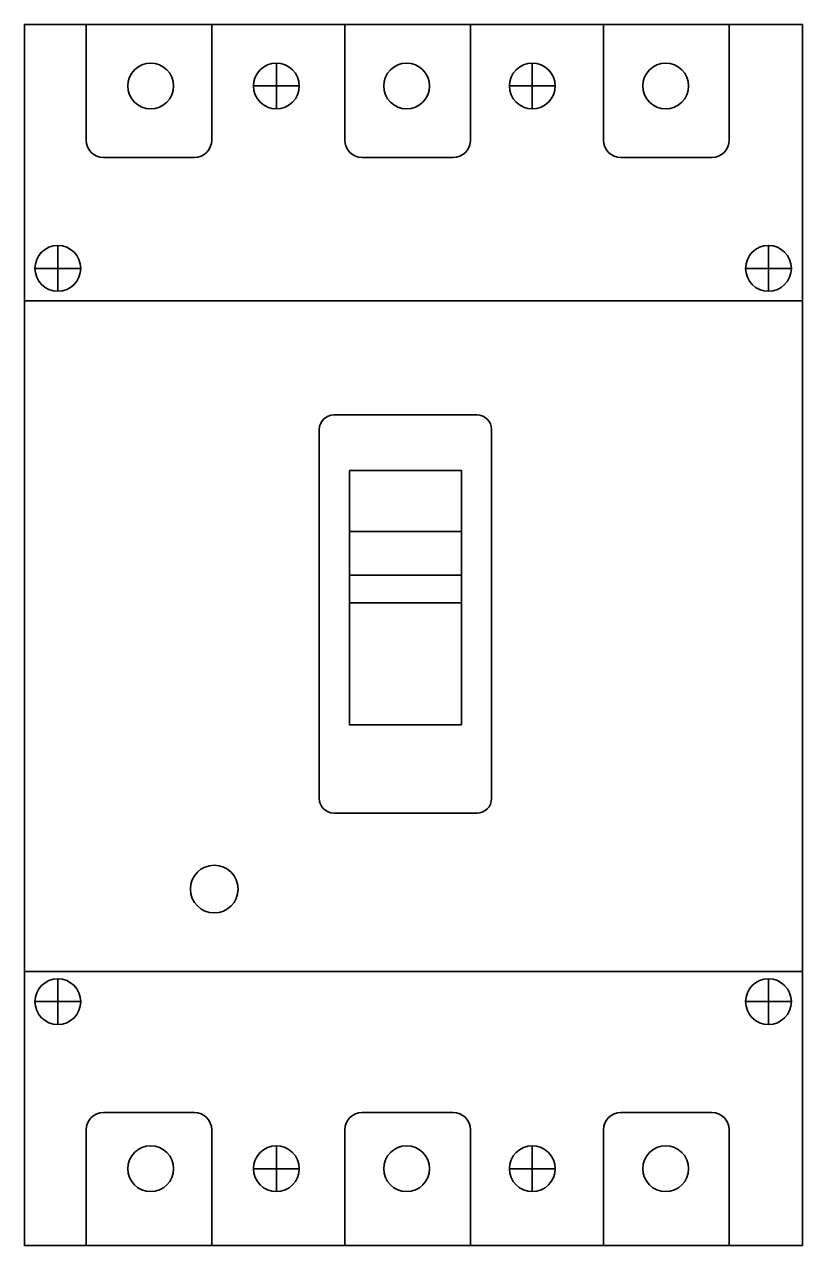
# Model space of a CAD drawing. Header units: inches. Extents: x 0 to 107, y -168 to 0.
import ezdxf

# ---------------------------------------------------------------- set-up
doc = ezdxf.new("R2010")
doc.units = ezdxf.units.IN
doc.header["$MEASUREMENT"] = 0
doc.layers.add('Layer 2', color=7, linetype='Continuous')

# ---------------------------------------------------------------- blocks, each defined once
blk = doc.blocks.new('block 6')
at = {"layer": 'Layer 2', "color": 7, "lineweight": 35}
for points in [[(34.64, -5.32), (34.64, -11.62)], [(31.49, -8.47), (37.79, -8.47)]]:
    blk.add_lwpolyline(points, dxfattribs=at)
blk = doc.blocks.new('block 5')
at = {"layer": 'Layer 2'}
blk.add_blockref('block 6', (0, 0), dxfattribs=at)
blk = doc.blocks.new('block 4')
at = {"layer": 'Layer 2', "color": 7, "lineweight": 35}
blk.add_open_spline([(61.33, 0), (61.33, 0), (61.33, -15.93), (61.33, -15.93), (61.33, -17.23), (60.26, -18.3), (58.95, -18.3), (58.95, -18.3), (46.43, -18.3), (46.43, -18.3), (45.13, -18.3), (44.06, -17.23), (44.06, -15.93), (44.06, -15.93), (44.06, 0), (44.06, 0)], degree=3, knots=[0, 0, 0, 0, 1, 1, 1, 2, 2, 2, 3, 3, 3, 4, 4, 4, 5, 5, 5, 5], dxfattribs=at)
at = {"layer": 'Layer 2'}
blk.add_blockref('block 5', (0, 0), dxfattribs=at)
blk = doc.blocks.new('block 9')
at = {"layer": 'Layer 2', "color": 7, "lineweight": 35}
for points in [[(34.64, -154.28), (34.64, -160.58)], [(31.49, -157.43), (37.79, -157.43)]]:
    blk.add_lwpolyline(points, dxfattribs=at)
blk = doc.blocks.new('block 8')
at = {"layer": 'Layer 2'}
blk.add_blockref('block 9', (0, 0), dxfattribs=at)
blk = doc.blocks.new('block 7')
at = {"layer": 'Layer 2', "color": 7, "lineweight": 35}
blk.add_open_spline([(61.33, -168.01), (61.33, -168.01), (61.33, -152.08), (61.33, -152.08), (61.33, -150.77), (60.26, -149.7), (58.95, -149.7), (58.95, -149.7), (46.43, -149.7), (46.43, -149.7), (45.13, -149.7), (44.06, -150.77), (44.06, -152.08), (44.06, -152.08), (44.06, -168.01), (44.06, -168.01)], degree=3, knots=[0, 0, 0, 0, 1, 1, 1, 2, 2, 2, 3, 3, 3, 4, 4, 4, 5, 5, 5, 5], dxfattribs=at)
at = {"layer": 'Layer 2'}
blk.add_blockref('block 8', (0, 0), dxfattribs=at)
blk = doc.blocks.new('block 3')
at = {"layer": 'Layer 2'}
for name in ['block 4', 'block 7']:
    blk.add_blockref(name, (0, 0), dxfattribs=at)
blk = doc.blocks.new('block 12')
at = {"layer": 'Layer 2', "color": 7, "lineweight": 35}
for points in [[(69.84, -5.32), (69.84, -11.62)], [(66.69, -8.47), (72.99, -8.47)]]:
    blk.add_lwpolyline(points, dxfattribs=at)
blk = doc.blocks.new('block 11')
at = {"layer": 'Layer 2', "color": 7, "lineweight": 35}
blk.add_open_spline([(96.9, 0), (96.9, 0), (96.9, -15.93), (96.9, -15.93), (96.9, -17.23), (95.83, -18.3), (94.53, -18.3), (94.53, -18.3), (82.01, -18.3), (82.01, -18.3), (80.7, -18.3), (79.63, -17.23), (79.63, -15.93), (79.63, -15.93), (79.63, 0), (79.63, 0)], degree=3, knots=[0, 0, 0, 0, 1, 1, 1, 2, 2, 2, 3, 3, 3, 4, 4, 4, 5, 5, 5, 5], dxfattribs=at)
at = {"layer": 'Layer 2'}
blk.add_blockref('block 12', (0, 0), dxfattribs=at)
blk = doc.blocks.new('block 15')
at = {"layer": 'Layer 2', "color": 7, "lineweight": 35}
for points in [[(69.84, -154.28), (69.84, -160.58)], [(66.69, -157.43), (72.99, -157.43)]]:
    blk.add_lwpolyline(points, dxfattribs=at)
blk = doc.blocks.new('block 14')
at = {"layer": 'Layer 2'}
blk.add_blockref('block 15', (0, 0), dxfattribs=at)
blk = doc.blocks.new('block 13')
at = {"layer": 'Layer 2', "color": 7, "lineweight": 35}
blk.add_open_spline([(96.9, -168.01), (96.9, -168.01), (96.9, -152.08), (96.9, -152.08), (96.9, -150.77), (95.83, -149.7), (94.53, -149.7), (94.53, -149.7), (82.01, -149.7), (82.01, -149.7), (80.7, -149.7), (79.63, -150.77), (79.63, -152.08), (79.63, -152.08), (79.63, -168.01), (79.63, -168.01)], degree=3, knots=[0, 0, 0, 0, 1, 1, 1, 2, 2, 2, 3, 3, 3, 4, 4, 4, 5, 5, 5, 5], dxfattribs=at)
at = {"layer": 'Layer 2'}
blk.add_blockref('block 14', (0, 0), dxfattribs=at)
blk = doc.blocks.new('block 10')
at = {"layer": 'Layer 2'}
for name in ['block 11', 'block 13']:
    blk.add_blockref(name, (0, 0), dxfattribs=at)
blk = doc.blocks.new('block 17')
at = {"layer": 'Layer 2', "color": 7, "lineweight": 35}
blk.add_open_spline([(25.75, 0), (25.75, 0), (25.75, -15.93), (25.75, -15.93), (25.75, -17.23), (24.68, -18.3), (23.37, -18.3), (23.37, -18.3), (10.86, -18.3), (10.86, -18.3), (9.55, -18.3), (8.48, -17.23), (8.48, -15.93), (8.48, -15.93), (8.48, 0), (8.48, 0)], degree=3, knots=[0, 0, 0, 0, 1, 1, 1, 2, 2, 2, 3, 3, 3, 4, 4, 4, 5, 5, 5, 5], dxfattribs=at)
blk = doc.blocks.new('block 18')
at = {"layer": 'Layer 2', "color": 7, "lineweight": 35}
blk.add_open_spline([(25.75, -168.01), (25.75, -168.01), (25.75, -152.08), (25.75, -152.08), (25.75, -150.77), (24.68, -149.7), (23.37, -149.7), (23.37, -149.7), (10.86, -149.7), (10.86, -149.7), (9.55, -149.7), (8.48, -150.77), (8.48, -152.08), (8.48, -152.08), (8.48, -168.01), (8.48, -168.01)], degree=3, knots=[0, 0, 0, 0, 1, 1, 1, 2, 2, 2, 3, 3, 3, 4, 4, 4, 5, 5, 5, 5], dxfattribs=at)
blk = doc.blocks.new('block 16')
at = {"layer": 'Layer 2'}
for name in ['block 17', 'block 18']:
    blk.add_blockref(name, (0, 0), dxfattribs=at)
blk = doc.blocks.new('block 2')
at = {"layer": 'Layer 2', "color": 7, "lineweight": 35}
blk.add_lwpolyline([(107, -168), (0, -168), (0, 0), (107, 0), (107, -168)], dxfattribs=at)
at = {"layer": 'Layer 2'}
for name in ['block 16', 'block 3', 'block 10']:
    blk.add_blockref(name, (0, 0), dxfattribs=at)
blk = doc.blocks.new('block 25')
at = {"layer": 'Layer 2', "color": 7, "lineweight": 35}
for points in [[(4.59, -131.3), (4.59, -137.6)], [(1.44, -134.45), (7.74, -134.45)]]:
    blk.add_lwpolyline(points, dxfattribs=at)
blk = doc.blocks.new('block 24')
at = {"layer": 'Layer 2', "color": 7, "lineweight": 35}
blk.add_open_spline([(1.44, -134.45), (1.44, -136.19), (2.85, -137.6), (4.59, -137.6), (6.33, -137.6), (7.74, -136.19), (7.74, -134.45), (7.74, -132.71), (6.33, -131.3), (4.59, -131.3), (2.85, -131.3), (1.44, -132.71), (1.44, -134.45)], degree=3, knots=[0, 0, 0, 0, 1, 1, 1, 2, 2, 2, 3, 3, 3, 4, 4, 4, 4], dxfattribs=at)
at = {"layer": 'Layer 2'}
blk.add_blockref('block 25', (0, 0), dxfattribs=at)
blk = doc.blocks.new('block 27')
at = {"layer": 'Layer 2', "color": 7, "lineweight": 35}
for points in [[(102.31, -131.3), (102.31, -137.6)], [(99.16, -134.45), (105.46, -134.45)]]:
    blk.add_lwpolyline(points, dxfattribs=at)
blk = doc.blocks.new('block 26')
at = {"layer": 'Layer 2', "color": 7, "lineweight": 35}
blk.add_open_spline([(99.16, -134.45), (99.16, -136.19), (100.57, -137.6), (102.31, -137.6), (104.05, -137.6), (105.46, -136.19), (105.46, -134.45), (105.46, -132.71), (104.05, -131.3), (102.31, -131.3), (100.57, -131.3), (99.16, -132.71), (99.16, -134.45)], degree=3, knots=[0, 0, 0, 0, 1, 1, 1, 2, 2, 2, 3, 3, 3, 4, 4, 4, 4], dxfattribs=at)
at = {"layer": 'Layer 2'}
blk.add_blockref('block 27', (0, 0), dxfattribs=at)
blk = doc.blocks.new('block 29')
at = {"layer": 'Layer 2', "color": 7, "lineweight": 35}
for points in [[(4.59, -30.41), (4.59, -36.71)], [(1.44, -33.56), (7.74, -33.56)]]:
    blk.add_lwpolyline(points, dxfattribs=at)
blk = doc.blocks.new('block 28')
at = {"layer": 'Layer 2', "color": 7, "lineweight": 35}
blk.add_open_spline([(1.44, -33.56), (1.44, -35.3), (2.85, -36.71), (4.59, -36.71), (6.33, -36.71), (7.74, -35.3), (7.74, -33.56), (7.74, -31.82), (6.33, -30.41), (4.59, -30.41), (2.85, -30.41), (1.44, -31.82), (1.44, -33.56)], degree=3, knots=[0, 0, 0, 0, 1, 1, 1, 2, 2, 2, 3, 3, 3, 4, 4, 4, 4], dxfattribs=at)
at = {"layer": 'Layer 2'}
blk.add_blockref('block 29', (0, 0), dxfattribs=at)
blk = doc.blocks.new('block 31')
at = {"layer": 'Layer 2', "color": 7, "lineweight": 35}
for points in [[(102.31, -30.41), (102.31, -36.71)], [(99.16, -33.56), (105.46, -33.56)]]:
    blk.add_lwpolyline(points, dxfattribs=at)
blk = doc.blocks.new('block 30')
at = {"layer": 'Layer 2', "color": 7, "lineweight": 35}
blk.add_open_spline([(99.16, -33.56), (99.16, -35.3), (100.57, -36.71), (102.31, -36.71), (104.05, -36.71), (105.46, -35.3), (105.46, -33.56), (105.46, -31.82), (104.05, -30.41), (102.31, -30.41), (100.57, -30.41), (99.16, -31.82), (99.16, -33.56)], degree=3, knots=[0, 0, 0, 0, 1, 1, 1, 2, 2, 2, 3, 3, 3, 4, 4, 4, 4], dxfattribs=at)
at = {"layer": 'Layer 2'}
blk.add_blockref('block 31', (0, 0), dxfattribs=at)
blk = doc.blocks.new('block 32')
at = {"layer": 'Layer 2', "color": 7, "lineweight": 35}
for points in [[(60.11, -96.36), (44.68, -96.36), (44.68, -61.39), (60.11, -61.39), (60.11, -96.36)], [(44.8, -69.75), (59.99, -69.75)], [(44.78, -75.77), (59.96, -75.77)], [(44.8, -79.59), (59.99, -79.59)]]:
    blk.add_lwpolyline(points, dxfattribs=at)
blk.add_open_spline([(64.24, -106.51), (64.24, -107.61), (63.34, -108.51), (62.24, -108.51), (62.24, -108.51), (42.55, -108.51), (42.55, -108.51), (41.45, -108.51), (40.55, -107.61), (40.55, -106.51), (40.55, -106.51), (40.55, -55.73), (40.55, -55.73), (40.55, -54.63), (41.45, -53.73), (42.55, -53.73), (42.55, -53.73), (62.24, -53.73), (62.24, -53.73), (63.34, -53.73), (64.24, -54.63), (64.24, -55.73), (64.24, -55.73), (64.24, -106.51), (64.24, -106.51)], degree=3, knots=[0, 0, 0, 0, 1, 1, 1, 2, 2, 2, 3, 3, 3, 4, 4, 4, 5, 5, 5, 6, 6, 6, 7, 7, 7, 8, 8, 8, 8], dxfattribs=at)
blk = doc.blocks.new('block 23')
at = {"layer": 'Layer 2', "color": 7, "lineweight": 35}
blk.add_lwpolyline([(107, -130.28), (0, -130.28), (0, -38.04), (107, -38.04), (107, -130.28)], dxfattribs=at)
blk.add_open_spline([(22.82, -118.96), (22.82, -120.77), (24.29, -122.24), (26.1, -122.24), (27.91, -122.24), (29.38, -120.77), (29.38, -118.96), (29.38, -117.15), (27.91, -115.68), (26.1, -115.68), (24.29, -115.68), (22.82, -117.15), (22.82, -118.96)], degree=3, knots=[0, 0, 0, 0, 1, 1, 1, 2, 2, 2, 3, 3, 3, 4, 4, 4, 4], dxfattribs=at)
at = {"layer": 'Layer 2'}
for name in ['block 28', 'block 30', 'block 32', 'block 24', 'block 26']:
    blk.add_blockref(name, (0, 0), dxfattribs=at)

msp = doc.modelspace()

# ---------------------------------------------------------------- linework, layer by layer
at = {"layer": 'Layer 2', "color": 7, "lineweight": 35}
for points in [[(14.21, -8.47), (14.21, -10.21), (15.62, -11.62), (17.36, -11.62), (19.1, -11.62), (20.51, -10.21), (20.51, -8.47), (20.51, -6.73), (19.1, -5.32), (17.36, -5.32), (15.62, -5.32), (14.21, -6.73), (14.21, -8.47)], [(31.49, -8.47), (31.49, -10.21), (32.9, -11.62), (34.64, -11.62), (36.38, -11.62), (37.79, -10.21), (37.79, -8.47), (37.79, -6.73), (36.38, -5.32), (34.64, -5.32), (32.9, -5.32), (31.49, -6.73), (31.49, -8.47)], [(49.4, -8.47), (49.4, -10.21), (50.81, -11.62), (52.55, -11.62), (54.29, -11.62), (55.7, -10.21), (55.7, -8.47), (55.7, -6.73), (54.29, -5.32), (52.55, -5.32), (50.81, -5.32), (49.4, -6.73), (49.4, -8.47)], [(66.69, -8.47), (66.69, -10.21), (68.1, -11.62), (69.84, -11.62), (71.58, -11.62), (72.99, -10.21), (72.99, -8.47), (72.99, -6.73), (71.58, -5.32), (69.84, -5.32), (68.1, -5.32), (66.69, -6.73), (66.69, -8.47)], [(85.03, -8.47), (85.03, -10.21), (86.44, -11.62), (88.18, -11.62), (89.92, -11.62), (91.33, -10.21), (91.33, -8.47), (91.33, -6.73), (89.92, -5.32), (88.18, -5.32), (86.44, -5.32), (85.03, -6.73), (85.03, -8.47)], [(14.21, -157.43), (14.21, -159.17), (15.62, -160.58), (17.36, -160.58), (19.1, -160.58), (20.51, -159.17), (20.51, -157.43), (20.51, -155.69), (19.1, -154.28), (17.36, -154.28), (15.62, -154.28), (14.21, -155.69), (14.21, -157.43)], [(31.49, -157.43), (31.49, -159.17), (32.9, -160.58), (34.64, -160.58), (36.38, -160.58), (37.79, -159.17), (37.79, -157.43), (37.79, -155.69), (36.38, -154.28), (34.64, -154.28), (32.9, -154.28), (31.49, -155.69), (31.49, -157.43)], [(49.4, -157.43), (49.4, -159.17), (50.81, -160.58), (52.55, -160.58), (54.29, -160.58), (55.7, -159.17), (55.7, -157.43), (55.7, -155.69), (54.29, -154.28), (52.55, -154.28), (50.81, -154.28), (49.4, -155.69), (49.4, -157.43)], [(66.69, -157.43), (66.69, -159.17), (68.1, -160.58), (69.84, -160.58), (71.58, -160.58), (72.99, -159.17), (72.99, -157.43), (72.99, -155.69), (71.58, -154.28), (69.84, -154.28), (68.1, -154.28), (66.69, -155.69), (66.69, -157.43)], [(85.03, -157.43), (85.03, -159.17), (86.44, -160.58), (88.18, -160.58), (89.92, -160.58), (91.33, -159.17), (91.33, -157.43), (91.33, -155.69), (89.92, -154.28), (88.18, -154.28), (86.44, -154.28), (85.03, -155.69), (85.03, -157.43)]]:
    msp.add_open_spline(points, degree=3, knots=[0, 0, 0, 0, 1, 1, 1, 2, 2, 2, 3, 3, 3, 4, 4, 4, 4], dxfattribs=at)

# ---------------------------------------------------------------- block references
at = {"layer": 'Layer 2'}
for name in ['block 2', 'block 23']:
    msp.add_blockref(name, (0, 0), dxfattribs=at)

doc.saveas('drawing.dxf')
